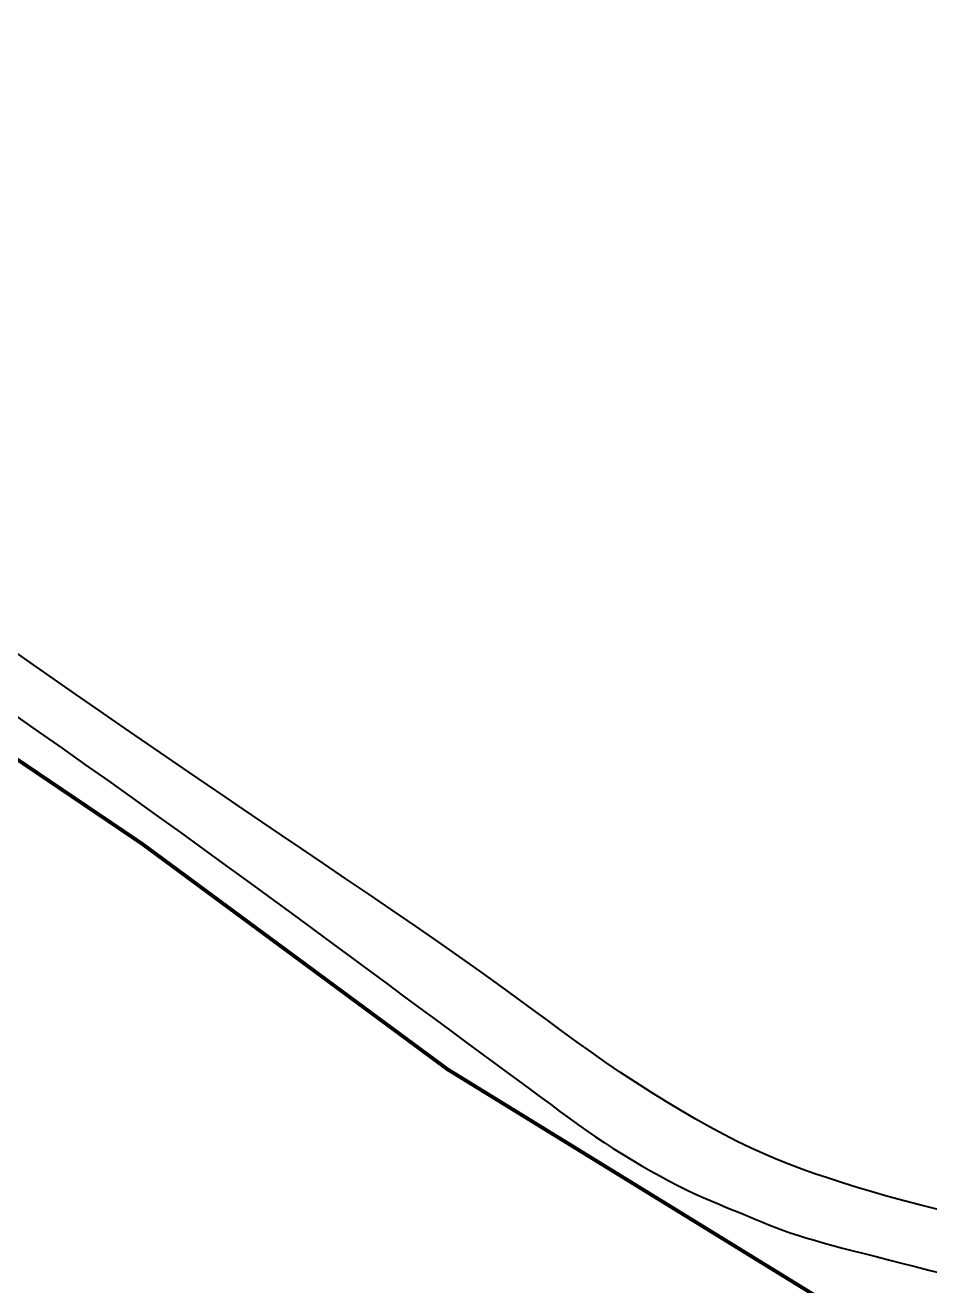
# Model space of a CAD drawing. Header units: metres. Extents: x 561401 to 594056, y 8460144 to 8508504.
# Drawn here: x 572451 to 572498.4, y 8471349.7 to 8471415.9 of the extents above; entities that cross this region are included whole.
import ezdxf

# ---------------------------------------------------------------- set-up
doc = ezdxf.new("R2010")
doc.units = ezdxf.units.M
doc.layers.add('1.1. VIA EXISTENTE', color=252, linetype='Continuous')
doc.layers.add('1.2. AFECTADOS BASE GRAFICA ESTATAL NO INSCRITO', color=30, linetype='Continuous')

msp = doc.modelspace()

# ---------------------------------------------------------------- linework, layer by layer
at = {"layer": '1.1. VIA EXISTENTE', "color": 253, "linetype": 'Continuous', "lineweight": 40, "ltscale": 0.2, "true_color": 0x84a4a6}
for points in [[(572498.88, 8471353.715), (572497.973, 8471353.942), (572497.095, 8471354.172), (572496.245, 8471354.405), (572495.424, 8471354.64), (572494.63, 8471354.877), (572493.865, 8471355.116), (572493.127, 8471355.357), (572492.416, 8471355.599), (572491.725, 8471355.845), (572491.048, 8471356.101), (572490.378, 8471356.37), (572489.708, 8471356.656), (572489.031, 8471356.964), (572488.341, 8471357.297), (572487.629, 8471357.659), (572486.893, 8471358.054), (572486.134, 8471358.478), (572485.36, 8471358.929), (572484.575, 8471359.401), (572483.785, 8471359.892), (572482.996, 8471360.398), (572482.214, 8471360.915), (572481.444, 8471361.44), (572480.689, 8471361.969), (572479.938, 8471362.507), (572479.18, 8471363.06), (572478.402, 8471363.633), (572477.59, 8471364.232), (572476.732, 8471364.862), (572475.816, 8471365.529), (572474.827, 8471366.238), (572473.76, 8471366.992), (572472.627, 8471367.783), (572471.446, 8471368.598), (572470.238, 8471369.427), (572469.02, 8471370.258), (572467.812, 8471371.078), (572466.632, 8471371.878), (572465.499, 8471372.644), (572464.426, 8471373.37), (572463.407, 8471374.06), (572462.429, 8471374.722), (572461.48, 8471375.366), (572460.547, 8471376), (572459.619, 8471376.632), (572458.684, 8471377.272), (572457.728, 8471377.927), (572456.743, 8471378.605), (572455.728, 8471379.306), (572454.686, 8471380.027), (572453.62, 8471380.766), (572452.532, 8471381.523), (572451.426, 8471382.294), (572450.303, 8471383.079)], [(572450.561, 8471379.575), (572451.736, 8471378.755), (572452.921, 8471377.925), (572454.124, 8471377.077), (572455.353, 8471376.206), (572456.601, 8471375.317), (572457.857, 8471374.416), (572459.114, 8471373.512), (572460.36, 8471372.612), (572461.585, 8471371.724), (572462.781, 8471370.853), (572463.938, 8471370.009), (572465.047, 8471369.196), (572466.109, 8471368.415), (572467.129, 8471367.664), (572468.109, 8471366.94), (572469.052, 8471366.243), (572469.961, 8471365.571), (572470.839, 8471364.921), (572471.69, 8471364.292), (572472.516, 8471363.682), (572473.315, 8471363.093), (572474.086, 8471362.526), (572474.827, 8471361.98), (572475.535, 8471361.459), (572476.209, 8471360.962), (572476.848, 8471360.491), (572477.448, 8471360.047), (572478.01, 8471359.631), (572478.538, 8471359.239), (572479.039, 8471358.869), (572479.52, 8471358.517), (572479.986, 8471358.18), (572480.445, 8471357.855), (572480.903, 8471357.539), (572481.366, 8471357.228), (572481.839, 8471356.92), (572482.321, 8471356.616), (572482.809, 8471356.318), (572483.299, 8471356.028), (572483.788, 8471355.748), (572484.274, 8471355.479), (572484.754, 8471355.223), (572485.223, 8471354.983), (572485.681, 8471354.759), (572486.125, 8471354.551), (572486.558, 8471354.356), (572486.979, 8471354.173), (572487.388, 8471354), (572487.786, 8471353.834), (572488.174, 8471353.675), (572488.551, 8471353.52), (572488.919, 8471353.367), (572489.28, 8471353.217), (572489.639, 8471353.069), (572489.999, 8471352.924), (572490.364, 8471352.781), (572490.737, 8471352.641), (572491.123, 8471352.503), (572491.525, 8471352.368), (572491.946, 8471352.235), (572492.389, 8471352.103), (572492.856, 8471351.97), (572493.349, 8471351.836), (572493.87, 8471351.698), (572494.422, 8471351.555), (572495.005, 8471351.406), (572495.623, 8471351.249), (572496.275, 8471351.083), (572496.958, 8471350.909), (572497.666, 8471350.729), (572498.393, 8471350.546), (572499.132, 8471350.359)]]:
    msp.add_lwpolyline(points, dxfattribs=at)
at = {"layer": '1.2. AFECTADOS BASE GRAFICA ESTATAL NO INSCRITO', "color": 64, "linetype": 'Continuous', "lineweight": -3, "const_width": 0.2}
msp.add_lwpolyline([(572605.981, 8471270.075), (572584.256, 8471295.123), (572554.31, 8471322.471), (572513.645, 8471343.623), (572493.963, 8471348.262), (572473.143, 8471361.077), (572457.143, 8471372.893), (572437.801, 8471385.968), (572422.769, 8471397.141), (572407.331, 8471406.588), (572390.485, 8471416.625), (572372.822, 8471425.479), (572358.085, 8471436.929), (572349.83, 8471445.548), (572321.834, 8471462.332), (572303.353, 8471472.921), (572278.957, 8471484.988), (572262.313, 8471502.277), (572243.906, 8471518.825), (572233.79, 8471521.466), (572220.851, 8471527.085), (572210.762, 8471526.546)], dxfattribs=at)

doc.saveas('drawing.dxf')
